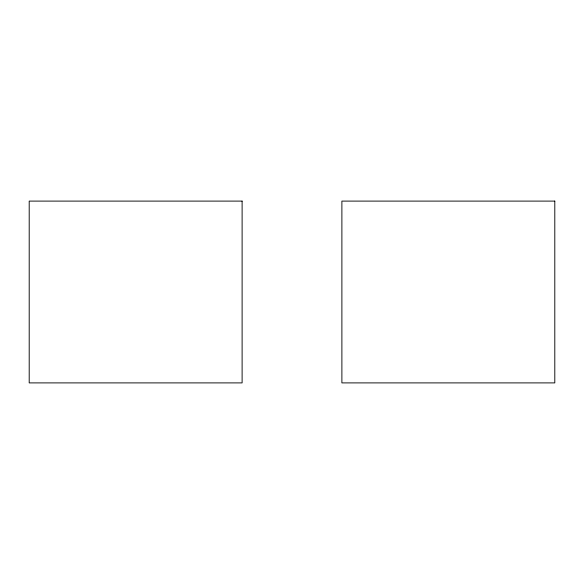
<?xml version="1.0" encoding="UTF-8"?>
<svg xmlns="http://www.w3.org/2000/svg" width="584" height="584" viewBox="0 0 584 584"><rect width="100%" height="100%" fill="white"/><g stroke="black" fill="none" stroke-linecap="round" stroke-linejoin="round"><path stroke-width="0.88" d="M242.112 201.1L29.2 201.1L29.2 382.9L242.112 382.9L242.112 201.1M554.8 201.1L341.888 201.1L341.888 382.9L554.8 382.9L554.8 201.1"/></g></svg>
